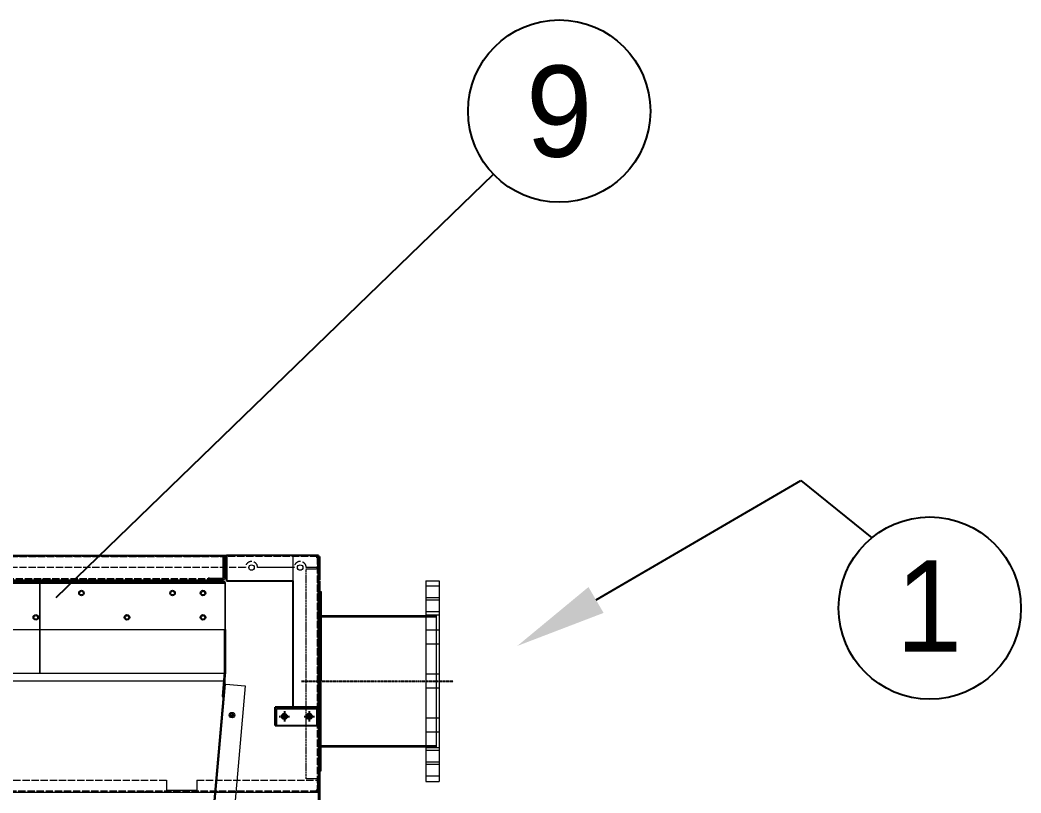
# Model space of a CAD drawing. Header units: millimetres. Extents: x 11674 to 41081, y 10956 to 31751.
# Drawn here: x 26576 to 28223, y 20498 to 21770 of the extents above; entities that cross this region are included whole.
import ezdxf
from ezdxf import colors
from ezdxf.entities.mleader import LeaderData, LeaderLine
from ezdxf.enums import TextEntityAlignment as Align
from ezdxf.math import Vec2, Vec3

# ---------------------------------------------------------------- set-up
doc = ezdxf.new("R2010")
doc.units = ezdxf.units.MM
for name, pattern in [('CENTER', [2, 1.25, -0.25, 0.25, -0.25]), ('DASHDOT', [18.5, 12, -3, 0.5, -3]), ('DASHED', [15, 12, -3])]:
    doc.linetypes.add(name, pattern=pattern)
for name, color, linetype in [('center', 1, 'CENTER'), ('냉각탑_dim', 1, 'Continuous'), ('냉각탑_text', 3, 'Continuous')]:
    doc.layers.add(name, color=color, linetype=linetype)
doc.styles.get("Standard").update_dxf_attribs({"font": 'arial.ttf'})
doc.styles.add('돋움', font='Dotum.ttf')

# ---------------------------------------------------------------- blocks, each defined once
blk = doc.blocks.new('A$C4226346C')
at = {"color": 7, "lineweight": 15}
for p, q in [((23.3, 330), (23.3, 165)), ((45.3, 330), (23.3, 330)), ((45.3, 330), (45.3, 165)), ((23.3, 321.5), (45.3, 321.5)), ((23.3, 302.1), (45.3, 302.1)), ((23.3, 302.1), (45.3, 302.1)), ((23.3, 298.5), (45.3, 298.5)), ((217.1, 312.7), (217.1, 165)), ((220.3, 312.7), (217.1, 312.7)), ((220.3, 312.7), (217.1, 312.7)), ((220.3, 307), (217.1, 307)), ((217.1, 297), (220.3, 297)), ((217.1, 297), (220.3, 297)), ((220.3, 312.7), (220.3, 165)), ((217.1, 288), (220.3, 288)), ((217.1, 288), (220.3, 288)), ((23.3, 279.1), (45.3, 279.1)), ((23.3, 279.1), (45.3, 279.1)), ((45.3, 274), (23.3, 274)), ((28.3, 273), (28.3, 165)), ((45.3, 273), (28.3, 273)), ((220.3, 271), (28.3, 271)), ((217.1, 273), (45.3, 273)), ((220.3, 273), (217.1, 273)), ((220.3, 273), (217.1, 273)), ((220.3, 165), (220.3, 273)), ((23.3, 249), (45.3, 249)), ((23.3, 249), (45.3, 249)), ((217.1, 262.8), (220.3, 262.8)), ((217.1, 262.8), (220.3, 262.8)), ((217.1, 253.8), (220.3, 253.8)), ((217.1, 253.8), (220.3, 253.8)), ((23.3, 226), (45.3, 226)), ((23.3, 226), (45.3, 226)), ((217.1, 203.7), (220.3, 203.7)), ((217.1, 203.7), (220.3, 203.7)), ((217.1, 194.7), (220.3, 194.7)), ((217.1, 194.7), (220.3, 194.7)), ((23.3, 176.5), (45.3, 176.5)), ((23.3, 176.5), (45.3, 176.5)), ((23.3, 165), (23.3, 0)), ((28.3, 165), (28.3, 57)), ((28.3, 165), (28.3, 59)), ((45.3, 165), (45.3, 0)), ((217.1, 17.3), (217.1, 165)), ((220.3, 17.3), (220.3, 165)), ((220.3, 57), (220.3, 165)), ((220.3, 59), (220.3, 165)), ((23.3, 153.5), (45.3, 153.5)), ((23.3, 153.5), (45.3, 153.5)), ((217.1, 135.3), (220.3, 135.3)), ((217.1, 135.3), (220.3, 135.3)), ((217.1, 126.3), (220.3, 126.3)), ((217.1, 126.3), (220.3, 126.3)), ((23.3, 104), (45.3, 104)), ((23.3, 104), (45.3, 104)), ((23.3, 81), (45.3, 81)), ((23.3, 81), (45.3, 81)), ((217.1, 76.2), (220.3, 76.2)), ((217.1, 76.2), (220.3, 76.2)), ((217.1, 67.2), (220.3, 67.2)), ((217.1, 67.2), (220.3, 67.2)), ((45.3, 56), (23.3, 56)), ((23.3, 50.9), (45.3, 50.9)), ((23.3, 50.9), (45.3, 50.9)), ((220.3, 59), (28.3, 59)), ((45.3, 57), (28.3, 57)), ((217.1, 57), (45.3, 57)), ((220.3, 57), (217.1, 57)), ((220.3, 57), (217.1, 57)), ((217.1, 42), (220.3, 42)), ((217.1, 42), (220.3, 42)), ((217.1, 33), (220.3, 33)), ((217.1, 33), (220.3, 33)), ((23.3, 31.5), (45.3, 31.5)), ((23.3, 27.9), (45.3, 27.9)), ((23.3, 27.9), (45.3, 27.9)), ((220.3, 23), (217.1, 23)), ((220.3, 17.3), (217.1, 17.3)), ((220.3, 17.3), (217.1, 17.3)), ((23.3, 8.5), (45.3, 8.5)), ((45.3, 0), (23.3, 0))]:
    blk.add_line(p, q, dxfattribs=at)
at = {"layer": 'center'}
blk.add_line((249.8, 165), (0, 165), dxfattribs=at)
blk = doc.blocks.new('A$C30944BC8')
at = {"color": 7, "lineweight": 13, "ltscale": 0.159375}
for p, q in [((0, 110.2), (0, 186.7)), ((1677, 110.2), (1677, 186.7))]:
    blk.add_line(p, q, dxfattribs=at)
at = {"color": 7, "lineweight": 13, "ltscale": 0.007292}
for p, q in [((0, 186.7), (3.5, 186.7)), ((3.5, 190.2), (3.5, 186.7)), ((1673.5, 190.2), (1673.5, 186.7)), ((1673.5, 186.7), (1677, 186.7))]:
    blk.add_line(p, q, dxfattribs=at)
at = {"color": 7, "lineweight": 13}
for p, q in [((1673.5, 190.2), (3.5, 190.2)), ((3.5, 186.7), (1673.5, 186.7)), ((0, 110.2), (1677, 110.2))]:
    blk.add_line(p, q, dxfattribs=at)
at = {"color": 7, "lineweight": 13, "ltscale": 0.145697}
for p, q in [((1675, 110.2), (1675, 40.3)), ((1677, 110.2), (1677, 40.3))]:
    blk.add_line(p, q, dxfattribs=at)
at = {"color": 7, "lineweight": 13, "ltscale": 0.083658}
for p, q in [((1675, 40.2), (1671.5, 0.2)), ((1677, 40), (1673.5, 0))]:
    blk.add_line(p, q, dxfattribs=at)
at = {"color": 7, "lineweight": 13, "ltscale": 0.004167}
blk.add_line((1671.5, 0.2), (1673.5, 0), dxfattribs=at)
at = {"color": 7, "lineweight": 13}
for centre in [(30, 170.2), (90, 170.2), (240, 170.2), (390, 170.2), (540, 170.2), (690, 170.2), (840, 170.2), (990, 170.2), (1140, 170.2), (1290, 170.2), (1440, 170.2), (1590, 170.2), (1640, 170.2), (30, 130.2), (165, 130.2), (315, 130.2), (465, 130.2), (615, 130.2), (765, 130.2), (915, 130.2), (1065, 130.2), (1215, 130.2), (1365, 130.2), (1515, 130.2), (1640, 130.2)]:
    blk.add_circle(centre, 3, dxfattribs=at)
for centre, radius, start, end in [((3.5, 186.7), 3.5, 90, 180), ((3.5, 186.7), 1.5, 90, 180), ((1673.5, 186.7), 3.5, 0, 90), ((1673.5, 186.7), 1.5, 0, 90), ((1673.5, 40.3), 1.5, 355, 360), ((1673.5, 40.3), 3.5, 355, 360)]:
    blk.add_arc(centre, radius, start, end, dxfattribs=at)
blk = doc.blocks.new('A$C7B6532BF')
at = {"color": 5, "lineweight": 5}
for p, q in [((848.7, 2732.8), (239.1, 2732.8)), ((609.6, 0), (848.7, 2732.8))]:
    blk.add_line(p, q, dxfattribs=at)
blk = doc.blocks.new('A$C493D0A01')
at = {"lineweight": 5}
blk.add_blockref('A$C7B6532BF', (914.4, 0), dxfattribs=at)
blk = doc.blocks.new('A$C7AFD6E2C')
at = {"color": 7, "lineweight": 13, "ltscale": 0.004167}
for p, q in [((2, 36.5), (0, 36.5)), ((1780, 36.5), (1782, 36.5)), ((25, 2), (25, 0)), ((1757, 2), (1757, 0))]:
    blk.add_line(p, q, dxfattribs=at)
at = {"color": 7, "lineweight": 13, "ltscale": 0.06875}
for p, q in [((0, 3.5), (0, 36.5)), ((2, 36.5), (2, 3.5)), ((1780, 36.5), (1780, 3.5)), ((1782, 3.5), (1782, 36.5))]:
    blk.add_line(p, q, dxfattribs=at)
at = {"color": 7, "lineweight": 13}
for p, q in [((1778.5, 40), (3.5, 40)), ((1755, 0), (27, 0))]:
    blk.add_line(p, q, dxfattribs=at)
at = {"color": 7, "lineweight": 13, "ltscale": 0.007292}
for p, q in [((3.5, 36.5), (3.5, 40)), ((1778.5, 36.5), (1778.5, 40)), ((27, 3.5), (27, 0))]:
    blk.add_line(p, q, dxfattribs=at)
at = {"color": 7, "linetype": 'DASHED', "lineweight": 13}
for p, q in [((1778.5, 38), (3.5, 38)), ((1755, 2), (27, 2))]:
    blk.add_line(p, q, dxfattribs=at)
at = {"color": 7, "lineweight": 13, "ltscale": 0.070833}
for p, q in [((3.5, 2.5), (3.5, 36.5)), ((1778.5, 2.5), (1778.5, 36.5))]:
    blk.add_line(p, q, dxfattribs=at)
at = {"color": 7, "linetype": 'DASHED', "lineweight": 13, "ltscale": 0.004167}
for p, q in [((1780, 23), (1782, 23)), ((1780, 23), (1782, 23)), ((1780, 23), (1782, 23)), ((1780, 23), (1782, 23)), ((1780, 23), (1782, 23)), ((1780, 23), (1782, 23)), ((1780, 23), (1782, 23)), ((1780, 23), (1782, 23)), ((1780, 17), (1782, 17)), ((1780, 17), (1782, 17)), ((1780, 17), (1782, 17)), ((1780, 17), (1782, 17)), ((1780, 17), (1782, 17)), ((1780, 17), (1782, 17)), ((1780, 17), (1782, 17)), ((1780, 17), (1782, 17)), ((12, 2), (12, 0)), ((12, 2), (12, 0)), ((12, 2), (12, 0)), ((12, 2), (12, 0)), ((12, 2), (12, 0)), ((12, 2), (12, 0)), ((12, 2), (12, 0)), ((12, 2), (12, 0)), ((12, 2), (12, 0)), ((12, 2), (12, 0)), ((12, 2), (12, 0)), ((12, 2), (12, 0)), ((12, 2), (12, 0)), ((12, 2), (12, 0)), ((12, 2), (12, 0)), ((12, 2), (12, 0)), ((18, 2), (18, 0)), ((18, 2), (18, 0)), ((18, 2), (18, 0)), ((18, 2), (18, 0)), ((18, 2), (18, 0)), ((18, 2), (18, 0)), ((18, 2), (18, 0)), ((18, 2), (18, 0)), ((18, 2), (18, 0)), ((18, 2), (18, 0)), ((18, 2), (18, 0)), ((18, 2), (18, 0)), ((18, 2), (18, 0)), ((18, 2), (18, 0)), ((18, 2), (18, 0)), ((18, 2), (18, 0)), ((67, 2), (67, 0)), ((67, 2), (67, 0)), ((73, 2), (73, 0)), ((73, 2), (73, 0)), ((143, 2), (143, 0)), ((143, 2), (143, 0)), ((149, 2), (149, 0)), ((149, 2), (149, 0)), ((219, 2), (219, 0)), ((219, 2), (219, 0)), ((225, 2), (225, 0)), ((225, 2), (225, 0)), ((295, 2), (295, 0)), ((295, 2), (295, 0)), ((301, 2), (301, 0)), ((301, 2), (301, 0)), ((371, 2), (371, 0)), ((371, 2), (371, 0)), ((377, 2), (377, 0)), ((377, 2), (377, 0)), ((447, 2), (447, 0)), ((447, 2), (447, 0)), ((453, 2), (453, 0)), ((453, 2), (453, 0)), ((523, 2), (523, 0)), ((523, 2), (523, 0)), ((529, 2), (529, 0)), ((529, 2), (529, 0)), ((599, 2), (599, 0)), ((599, 2), (599, 0)), ((605, 2), (605, 0)), ((605, 2), (605, 0)), ((675, 2), (675, 0)), ((675, 2), (675, 0)), ((681, 2), (681, 0)), ((681, 2), (681, 0)), ((751, 2), (751, 0)), ((751, 2), (751, 0)), ((757, 2), (757, 0)), ((757, 2), (757, 0)), ((827, 2), (827, 0)), ((827, 2), (827, 0)), ((833, 2), (833, 0)), ((833, 2), (833, 0)), ((903, 2), (903, 0)), ((903, 2), (903, 0)), ((909, 2), (909, 0)), ((909, 2), (909, 0)), ((979, 2), (979, 0)), ((979, 2), (979, 0)), ((985, 2), (985, 0)), ((985, 2), (985, 0)), ((1055, 2), (1055, 0)), ((1055, 2), (1055, 0)), ((1061, 2), (1061, 0)), ((1061, 2), (1061, 0)), ((1131, 2), (1131, 0)), ((1131, 2), (1131, 0)), ((1137, 2), (1137, 0)), ((1137, 2), (1137, 0)), ((1207, 2), (1207, 0)), ((1207, 2), (1207, 0)), ((1213, 2), (1213, 0)), ((1213, 2), (1213, 0)), ((1283, 2), (1283, 0)), ((1283, 2), (1283, 0)), ((1289, 2), (1289, 0)), ((1289, 2), (1289, 0)), ((1359, 2), (1359, 0)), ((1359, 2), (1359, 0)), ((1365, 2), (1365, 0)), ((1365, 2), (1365, 0)), ((1435, 2), (1435, 0)), ((1435, 2), (1435, 0)), ((1441, 2), (1441, 0)), ((1441, 2), (1441, 0)), ((1511, 2), (1511, 0)), ((1511, 2), (1511, 0)), ((1517, 2), (1517, 0)), ((1517, 2), (1517, 0)), ((1587, 2), (1587, 0)), ((1587, 2), (1587, 0)), ((1593, 2), (1593, 0)), ((1593, 2), (1593, 0)), ((1642, 2), (1642, 0)), ((1642, 2), (1642, 0)), ((1648, 2), (1648, 0)), ((1648, 2), (1648, 0)), ((1711.5, 2), (1711.5, 0)), ((1711.5, 2), (1711.5, 0)), ((1717.5, 2), (1717.5, 0)), ((1717.5, 2), (1717.5, 0)), ((1764, 2), (1764, 0)), ((1764, 2), (1764, 0)), ((1764, 2), (1764, 0)), ((1764, 2), (1764, 0)), ((1764, 2), (1764, 0)), ((1764, 2), (1764, 0)), ((1764, 2), (1764, 0)), ((1764, 2), (1764, 0)), ((1764, 2), (1764, 0)), ((1764, 2), (1764, 0)), ((1764, 2), (1764, 0)), ((1764, 2), (1764, 0)), ((1764, 2), (1764, 0)), ((1764, 2), (1764, 0)), ((1764, 2), (1764, 0)), ((1764, 2), (1764, 0)), ((1770, 2), (1770, 0)), ((1770, 2), (1770, 0)), ((1770, 2), (1770, 0)), ((1770, 2), (1770, 0)), ((1770, 2), (1770, 0)), ((1770, 2), (1770, 0)), ((1770, 2), (1770, 0)), ((1770, 2), (1770, 0)), ((1770, 2), (1770, 0)), ((1770, 2), (1770, 0)), ((1770, 2), (1770, 0)), ((1770, 2), (1770, 0)), ((1770, 2), (1770, 0)), ((1770, 2), (1770, 0)), ((1770, 2), (1770, 0)), ((1770, 2), (1770, 0))]:
    blk.add_line(p, q, dxfattribs=at)
at = {"color": 7, "lineweight": 13, "ltscale": 0.048958}
for p, q in [((27, 2.5), (3.5, 2.5)), ((1755, 2.5), (1778.5, 2.5))]:
    blk.add_line(p, q, dxfattribs=at)
at = {"color": 7, "lineweight": 13, "ltscale": 0.044792}
for p, q in [((25, 2), (3.5, 2)), ((1778.5, 2), (1757, 2)), ((25, 0), (3.5, 0)), ((1778.5, 0), (1757, 0))]:
    blk.add_line(p, q, dxfattribs=at)
at = {"color": 7, "lineweight": 13, "ltscale": 0.002083}
for p, q in [((27, 2.5), (27, 3.5)), ((1755, 2.5), (1755, 3.5))]:
    blk.add_line(p, q, dxfattribs=at)
at = {"color": 7, "linetype": 'DASHED', "lineweight": 13, "ltscale": 0.002083}
blk.add_line((1755, 3.5), (1755, 2.5), dxfattribs=at)
at = {"color": 7, "lineweight": 13, "ltscale": 0.005208}
blk.add_line((1755, 2.5), (1755, 0), dxfattribs=at)
at = {"color": 7, "lineweight": 13}
for centre, radius, start, end in [((3.5, 36.5), 3.5, 90, 180), ((3.5, 36.5), 1.5, 90, 180), ((1778.5, 36.5), 3.5, 0, 90), ((1778.5, 36.5), 1.5, 360, 90), ((3.5, 3.5), 3.5, 180, 270), ((3.5, 3.5), 1.5, 180, 270), ((1778.5, 3.5), 3.5, 270, 360), ((1778.5, 3.5), 1.5, 270, 0)]:
    blk.add_arc(centre, radius, start, end, dxfattribs=at)
blk = doc.blocks.new('A$C7AF137E1')
at = {"color": 7, "lineweight": 13}
for p, q in [((2700, 35), (0, 35)), ((2700, 33.4), (0, 33.4)), ((2700, 0), (0, 0))]:
    blk.add_line(p, q, dxfattribs=at)
at = {"color": 7, "lineweight": 13, "ltscale": 0.004}
blk.add_line((2700, 35), (2700, 33.4), dxfattribs=at)
at = {"color": 7, "lineweight": 13, "ltscale": 0.00375}
blk.add_line((2700, 31.9), (2700, 33.4), dxfattribs=at)
at = {"color": 7, "linetype": 'DASHDOT', "lineweight": 13, "ltscale": 0.0195}
for p, q in [((2653.9, 17.5), (2646.1, 17.5)), ((2650, 21.4), (2650, 13.6))]:
    blk.add_line(p, q, dxfattribs=at)
at = {"color": 7, "lineweight": 13, "ltscale": 0.07975}
blk.add_line((2700, 31.9), (2700, 0), dxfattribs=at)
at = {"color": 7, "lineweight": 13}
blk.add_circle((2650, 17.5), 3, dxfattribs=at)
blk = doc.blocks.new('A$C60135176')
at = {"color": 1}
for p, q in [((151, 250), (0, 250)), ((0, 250), (0, 208)), ((151, 0), (151, 250)), ((0, 208), (109, 208)), ((109, 208), (109, 0)), ((109, 0), (151, 0))]:
    blk.add_line(p, q, dxfattribs=at)
blk = doc.blocks.new('A$C506531F9')
for p, q in [((71, 30), (0, 30)), ((0, 0), (0, 30)), ((71, 0), (71, 30)), ((0, 0), (71, 0))]:
    blk.add_line(p, q)
at = {"color": 7}
for p, q in [((2, 28), (69, 28)), ((2, 0), (2, 28)), ((69, 0), (69, 28)), ((0, 0), (71, 0))]:
    blk.add_line(p, q, dxfattribs=at)
for centre, radius in [((15, 15), 4.5), ((15, 15), 4.5), ((15, 15), 3), ((56, 15), 4.5), ((56, 15), 4.5), ((56, 15), 3)]:
    blk.add_circle(centre, radius)
at = {"layer": 'center'}
for p, q in [((15, 23.5), (15, 6.5)), ((56, 23.5), (56, 6.5)), ((6.5, 15), (23.5, 15)), ((47.5, 15), (64.5, 15))]:
    blk.add_line(p, q, dxfattribs=at)
blk = doc.blocks.new('1')
at = {"color": 7, "lineweight": 13}
for p, q in [((27065.7, 20888.9), (24569.1, 20888.9)), ((27025.4, 20886), (27025.4, 20638.9)), ((27067.4, 20886), (27067.4, 20501.8)), ((27065.7, 20638.9), (27025.4, 20638.9)), ((27065.7, 20498.9), (24569.1, 20498.9))]:
    blk.add_line(p, q, dxfattribs=at)
at = {"color": 7, "linetype": 'DASHED', "lineweight": 13}
for p, q in [((27065.7, 20886.9), (24569.1, 20886.9)), ((27065.4, 20886), (27065.4, 20501.8)), ((26947.4, 20868.9), (25119.4, 20868.9)), ((25320.4, 20518.9), (26817.4, 20518.9)), ((26867.4, 20518.9), (27065.7, 20518.9)), ((27065.7, 20500.9), (24569.1, 20500.9))]:
    blk.add_line(p, q, dxfattribs=at)
at = {"color": 7, "linetype": 'DASHED', "lineweight": 13, "ltscale": 0.00625}
for p, q in [((27008.4, 20886.9), (27008.4, 20888.9)), ((27026.4, 20886.9), (27026.4, 20888.9)), ((27067.4, 20886), (27065.4, 20886)), ((27067.4, 20866.9), (27065.4, 20866.9)), ((27067.4, 20843.4), (27065.4, 20843.4)), ((27067.4, 20834.4), (27065.4, 20834.4)), ((27067.4, 20743.4), (27065.4, 20743.4)), ((27067.4, 20734.4), (27065.4, 20734.4)), ((27067.4, 20643.4), (27065.4, 20643.4)), ((27067.4, 20634.4), (27065.4, 20634.4)), ((27067.4, 20543.4), (27065.4, 20543.4)), ((27067.4, 20534.4), (27065.4, 20534.4)), ((27067.4, 20520.9), (27065.4, 20520.9)), ((26696.4, 20500.9), (26696.4, 20498.9)), ((26702.4, 20500.9), (26702.4, 20498.9)), ((26776.4, 20500.9), (26776.4, 20498.9)), ((26782.4, 20500.9), (26782.4, 20498.9)), ((26901.4, 20500.9), (26901.4, 20498.9)), ((26907.4, 20500.9), (26907.4, 20498.9)), ((27026.4, 20500.9), (27026.4, 20498.9)), ((27032.4, 20500.9), (27032.4, 20498.9)), ((27067.4, 20501.8), (27065.4, 20501.8))]:
    blk.add_line(p, q, dxfattribs=at)
at = {"color": 7, "linetype": 'DASHED', "lineweight": 13, "ltscale": 0.002219}
for p, q in [((27065.7, 20886.9), (27064.9, 20886.9)), ((27065.7, 20500.9), (27064.9, 20500.9))]:
    blk.add_line(p, q, dxfattribs=at)
at = {"color": 7, "linetype": 'DASHED', "lineweight": 13, "ltscale": 0.002812}
for p, q in [((27065.4, 20886), (27065.4, 20886.9)), ((27065.4, 20501.8), (27065.4, 20500.9))]:
    blk.add_line(p, q, dxfattribs=at)
at = {"color": 7, "lineweight": 13, "ltscale": 0.004222}
for p, q in [((27065.7, 20887.5), (27065.7, 20888.9)), ((27065.7, 20500.2), (27065.7, 20498.9))]:
    blk.add_line(p, q, dxfattribs=at)
at = {"color": 7, "lineweight": 13, "ltscale": 0.003766}
for p, q in [((27065.7, 20887.5), (27065.7, 20886.3)), ((27065.7, 20500.2), (27065.7, 20501.4))]:
    blk.add_line(p, q, dxfattribs=at)
at = {"color": 7, "lineweight": 13, "ltscale": 0.002201}
for p, q in [((27066.4, 20886.9), (27065.7, 20886.9)), ((27066.4, 20500.9), (27065.7, 20500.9))]:
    blk.add_line(p, q, dxfattribs=at)
at = {"color": 7, "linetype": 'DASHED', "lineweight": 13, "ltscale": 0.003094}
for p, q in [((27065.7, 20885.5), (27065.7, 20886.5)), ((27065.7, 20502.3), (27065.7, 20501.3))]:
    blk.add_line(p, q, dxfattribs=at)
at = {"color": 7, "linetype": 'DASHED', "lineweight": 13, "ltscale": 0.051875}
for p, q in [((27065.7, 20885.5), (27065.7, 20868.9)), ((27047.4, 20866.9), (27064, 20866.9)), ((27064, 20520.9), (27047.4, 20520.9)), ((26817.4, 20518.9), (26817.4, 20502.3)), ((26867.4, 20518.9), (26867.4, 20502.3)), ((27065.7, 20518.9), (27065.7, 20502.3))]:
    blk.add_line(p, q, dxfattribs=at)
at = {"color": 7, "lineweight": 13, "ltscale": 0.003112}
for p, q in [((27066.4, 20886.9), (27067.4, 20886.9)), ((27066.4, 20500.9), (27067.4, 20500.9))]:
    blk.add_line(p, q, dxfattribs=at)
for p, q in [((27067.4, 20888.9), (27067.4, 17688.9)), ((27067.4, 20888.9), (27067.4, 17688.9)), ((27069, 20887.3), (27069, 20848.5)), ((27069, 20887.3), (27069, 20848.5)), ((27069, 20846.9), (27069, 17690.5)), ((27069, 20846.9), (27069, 17688.9))]:
    blk.add_line(p, q)
at = {"ltscale": 500}
blk.add_line((27067.4, 20886.9), (27067.4, 20888.9), dxfattribs=at)
at = {"lineweight": 5}
blk.add_line((27069, 20887.3), (27067.4, 20887.3), dxfattribs=at)
at = {"color": 7, "lineweight": 13, "ltscale": 0.002813}
for p, q in [((27067.4, 20886), (27067.4, 20886.9)), ((27067.4, 20501.8), (27067.4, 20500.9))]:
    blk.add_line(p, q, dxfattribs=at)
at = {"color": 7, "linetype": 'DASHED', "lineweight": 13, "ltscale": 0.1875}
blk.add_line((27027.4, 20868.9), (26967.4, 20868.9), dxfattribs=at)
at = {"color": 7, "linetype": 'DASHED', "lineweight": 13, "ltscale": 0.057188}
blk.add_line((27065.7, 20868.9), (27047.4, 20868.9), dxfattribs=at)
at = {"color": 7, "linetype": 'DASHED', "lineweight": 13, "ltscale": 0.298983}
blk.add_line((27047.4, 20520.9), (27047.4, 20866.9), dxfattribs=at)
at = {"color": 7, "linetype": 'DASHED', "lineweight": 13, "ltscale": 0.004375}
for p, q in [((27065.4, 20866.9), (27064, 20866.9)), ((27065.4, 20520.9), (27064, 20520.9))]:
    blk.add_line(p, q, dxfattribs=at)
at = {"color": 7, "linetype": 'DASHED', "lineweight": 13, "ltscale": 0.15625}
blk.add_line((26817.4, 20502.3), (26867.4, 20502.3), dxfattribs=at)
at = {"color": 5, "lineweight": 5, "elevation": 0}
for points in [[(26304.2, 20694.9), (26609, 20694.9), (26609, 20844.9), (26304.2, 20844.9)], [(26609, 20694.9), (26913.8, 20694.9), (26913.8, 20844.9), (26609, 20844.9)]]:
    blk.add_lwpolyline(points, close=True, dxfattribs=at)
at = {"color": 7, "lineweight": 13}
for centre in [(26957.4, 20868.9), (27037.4, 20868.9), (26677.5, 20826.9), (26827.5, 20826.9), (26877.5, 20826.9), (26602.5, 20786.9), (26752.5, 20786.9), (26877.5, 20786.9), (26925.3, 20626)]:
    blk.add_circle(centre, 4.5, dxfattribs=at)
at = {"color": 7, "linetype": 'DASHED', "lineweight": 13}
for centre in [(26957.4, 20868.9), (27037.4, 20868.9)]:
    blk.add_arc(centre, 10, 0, 180, dxfattribs=at)
at = {"color": 7, "lineweight": 13}
for points in [[(27065.7, 20887.5), (27065.3, 20887.2), (27065, 20886.8), (27064.6, 20886.4), (27064.3, 20885.9), (27064, 20885.5)], [(27066.4, 20886.9), (27066, 20886.6), (27065.5, 20886.3), (27065, 20886), (27064.5, 20885.8), (27064, 20885.5)], [(27066.4, 20500.9), (27066, 20501.2), (27065.5, 20501.5), (27065, 20501.7), (27064.5, 20502), (27064, 20502.3)], [(27065.7, 20500.2), (27065.3, 20500.6), (27065, 20501), (27064.6, 20501.4), (27064.3, 20501.8), (27064, 20502.3)]]:
    blk.add_open_spline(points, degree=5, dxfattribs=at)
at = {"color": 7, "linetype": 'DASHED', "lineweight": 13}
for points in [[(27064.9, 20886.9), (27064.8, 20886.6), (27064.6, 20886.3), (27064.4, 20886), (27064.2, 20885.8), (27064, 20885.5)], [(27065.7, 20886.3), (27065.3, 20886.2), (27065, 20886), (27064.6, 20885.8), (27064.3, 20885.7), (27064, 20885.5)], [(27064.9, 20500.9), (27064.8, 20501.2), (27064.6, 20501.4), (27064.4, 20501.7), (27064.2, 20502), (27064, 20502.3)], [(27065.7, 20501.4), (27065.3, 20501.6), (27065, 20501.7), (27064.6, 20501.9), (27064.3, 20502.1), (27064, 20502.3)]]:
    blk.add_open_spline(points, degree=5, dxfattribs=at)
at = {"lineweight": 5, "xscale": -1}
blk.add_blockref('A$C7AFD6E2C', (26914.4, 20848.9), dxfattribs=at)
for name, p in [('A$C60135176', (26916.4, 20638.9)), ('A$C506531F9', (26996.4, 20608.9))]:
    blk.add_blockref(name, p)
at = {"lineweight": 5}
for name, p in [('A$C30944BC8', (25237.5, 20656.6)), ('A$C493D0A01', (25150.9, 17948.9))]:
    blk.add_blockref(name, p, dxfattribs=at)
at = {"xscale": -1}
blk.add_blockref('A$C4226346C', (27289.3, 20516.9), dxfattribs=at)
at = {"lineweight": 5, "rotation": 85.00158515409453}
blk.add_blockref('A$C7AF137E1', (26711.8, 17984.5), dxfattribs=at)

msp = doc.modelspace()

# ---------------------------------------------------------------- linework, layer by layer
at = {"layer": '냉각탑_dim', "linetype": 'ByBlock', "lineweight": -2, "elevation": 0}
msp.add_lwpolyline([(26636.1, 20819.4), (27355.3, 21516.3)], dxfattribs=at)
at = {"layer": '냉각탑_dim', "linetype": 'ByBlock', "lineweight": -2}
for centre in [(27463.7, 21620), (28073.4, 20802.2)]:
    msp.add_circle(centre, 150, dxfattribs=at)

# ---------------------------------------------------------------- block references
msp.add_blockref('1', (0, 0))

# ---------------------------------------------------------------- texts
at = {"layer": '냉각탑_text', "style": '돋움'}
for s, p in [('9', (27463.7, 21620)), ('1', (28072.1, 20805.7))]:
    msp.add_text(s, height=150, dxfattribs=at).set_placement(p, align=Align.MIDDLE_CENTER)

# ---------------------------------------------------------------- leaders
at = {"layer": '냉각탑_dim'}
ml = msp.add_multileader_mtext('Standard', dxfattribs=at)
ml.set_content('')
ml.set_leader_properties(color=256)
ml.build(insert=Vec2(0, 0))
ml.multileader.update_dxf_attribs({"text_right_attachment_type": 6, "dogleg_length": 5, "arrow_head_size": 150, "scale": 30})
ctx = ml.context
ctx.base_point, ctx.scale, ctx.char_height, ctx.arrow_head_size, ctx.landing_gap_size, ctx.plane_origin, ctx.plane_x_axis, ctx.plane_y_axis = Vec3(27977.9, 20917.9), 30, 5.4, 150, 2.7, Vec3(27206.4, 20635.2), Vec3(0.776733, -0.62983), Vec3(0.62983, 0.776733)
ctx.right_attachment = 6
notes = []
notes.append((ctx, [(0, (1, 1, 0), (27861.4, 21012.4), (0.776733, -0.62983), 150, [(0, [(27394.7, 20739.9)], 0, [])])]))
ctx.mtext, ml.multileader.dxf.content_type = None, 0
for ctx, leaders in notes:
    for number, flags, end, landing, length, lines in leaders:
        leader = LeaderData()
        leader.index, (leader.has_last_leader_line, leader.has_dogleg_vector, leader.attachment_direction) = number, flags
        leader.last_leader_point, leader.dogleg_vector, leader.dogleg_length = Vec3(end), Vec3(landing), length
        for number, points, colour, breaks in lines:
            line = LeaderLine()
            line.index, line.vertices, line.color, line.breaks = number, Vec3.list(points), colors.encode_raw_color(colour), breaks
            leader.lines.append(line)
        ctx.leaders.append(leader)

doc.saveas('drawing.dxf')
